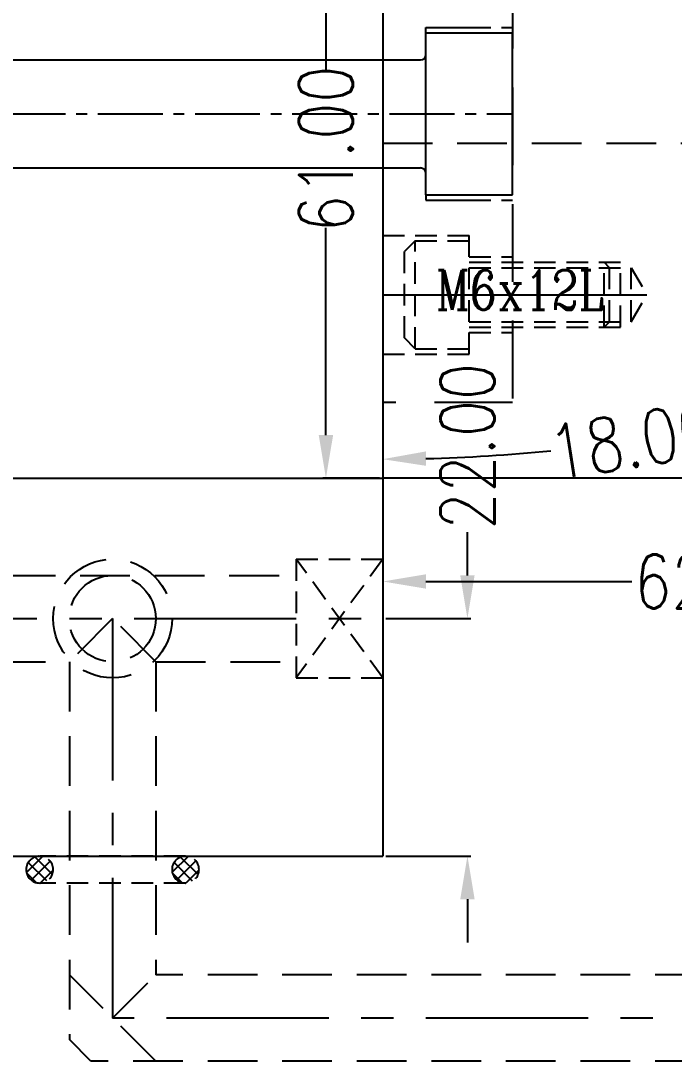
# Model space of a CAD drawing. Header units: millimetres. Extents: x 21466 to 22834, y -21631 to -20664.
# Drawn here: x 22186.6 to 22247, y -21422.2 to -21325.8 of the extents above; entities that cross this region are included whole.
import ezdxf

# ---------------------------------------------------------------- set-up
doc = ezdxf.new("R2010")
doc.units = ezdxf.units.MM
doc.header["$LTSCALE"] = 8
for name, pattern in [('CENTER', [2, 1.25, -0.25, 0.25, -0.25]), ('CENTER2', [1.125, 0.75, -0.125, 0.125, -0.125]), ('HIDDEN', [0.375, 0.25, -0.125])]:
    doc.linetypes.add(name, pattern=pattern)
doc.layers.get('DEFPOINTS').update_dxf_attribs({"color": 6})
for name, color, linetype in [('Cav-cor', 30, 'Continuous'), ('PIN', 5, 'Continuous'), ('SCREW', 52, 'HIDDEN'), ('SLIDE', 6, 'Continuous'), ('WT', 4, 'Continuous')]:
    doc.layers.add(name, color=color, linetype=linetype)
doc.layers.add('dim', color=3, linetype='Continuous', lineweight=15)
doc.styles.add('ROMANC', font='RomanC.ttf', dxfattribs={"width": 0.8, "height": 7})
doc.styles.get("Standard").update_dxf_attribs({"font": 'txt.shx', "width": 0.8, "bigfont": 'chineset.shx'})
doc.dimstyles.new('ISO-25', dxfattribs={"dimtxt": 5, "dimasz": 4, "dimexe": 0.3, "dimexo": 0.3, "dimtad": 0, "dimzin": 1, "dimdsep": 46, "dimtxsty": 'Standard', "dimcen": 0, "dimclrd": 3, "dimclre": 3, "dimclrt": 3, "dimazin": 0, "dimtfac": 1, "dimtofl": 0, "dimtmove": 0, "dimatfit": 0, "dimfxl": 0, "dimarcsym": 0})

# ---------------------------------------------------------------- blocks, each defined once
blk = doc.blocks.new('*D26129')
at = {"layer": 'DEFPOINTS', "color": 0}
for p in [(22214.79, -21307.153), (22220.048, -21307.153), (22220.048, -21368.153)]:
    blk.add_point(p, dxfattribs=at)
at = {"layer": 'dim', "color": 3, "lineweight": -2}
for p, q in [((22219.748, -21307.153), (22214.49, -21307.153)), ((22214.79, -21311.153), (22214.79, -21330.361)), ((22214.79, -21364.153), (22214.79, -21344.945)), ((22219.748, -21368.153), (22214.49, -21368.153))]:
    blk.add_line(p, q, dxfattribs=at)
at = {"layer": 'dim', "color": 3}
for points in [[(22215.457, -21311.153), (22214.124, -21311.153), (22214.79, -21307.153)], [(22214.124, -21364.153), (22215.457, -21364.153), (22214.79, -21368.153)]]:
    blk.add_solid(points, dxfattribs=at)
at = {"layer": 'dim', "color": 3, "insert": (22214.79, -21337.653), "char_height": 5, "attachment_point": 5, "rotation": 90}
blk.add_mtext('61.00', dxfattribs=at)
blk = doc.blocks.new('*D26132')
at = {"layer": 'DEFPOINTS', "color": 0}
for p in [(22220.048, -21368.153), (22282.048, -21368.153), (22282.048, -21377.717)]:
    blk.add_point(p, dxfattribs=at)
at = {"layer": 'dim', "color": 3, "lineweight": -2}
for p, q in [((22220.048, -21368.453), (22220.048, -21378.017)), ((22282.048, -21368.453), (22282.048, -21378.017)), ((22224.048, -21377.717), (22243.09, -21377.717)), ((22278.048, -21377.717), (22259.006, -21377.717))]:
    blk.add_line(p, q, dxfattribs=at)
at = {"layer": 'dim', "color": 3}
for points in [[(22224.048, -21377.05), (22224.048, -21378.384), (22220.048, -21377.717)], [(22278.048, -21378.384), (22278.048, -21377.05), (22282.048, -21377.717)]]:
    blk.add_solid(points, dxfattribs=at)
at = {"layer": 'dim', "color": 3, "insert": (22251.048, -21377.717), "char_height": 5, "attachment_point": 5}
blk.add_mtext('62.00', dxfattribs=at)
blk = doc.blocks.new('*D26138')
at = {"layer": 'DEFPOINTS', "color": 0}
for p in [(22220.048, -21297.153), (22250.548, -21306.198), (22257.517, -21361.763), (22270.678, -21368.153), (22220.048, -21403.153)]:
    blk.add_point(p, dxfattribs=at)
at = {"layer": 'dim', "color": 3, "lineweight": -2}
for start, end in [(282.20937, 286.51233), (271.48767, 275.79063)]:
    blk.add_arc((22220.048, -21212.329), 154.06, start, end, dxfattribs=at)
at = {"layer": 'dim', "color": 3}
for points in [[(22264.033, -21360.672), (22263.637, -21359.398), (22267.655, -21358.848)], [(22224.039, -21365.67), (22224.056, -21367.003), (22220.048, -21366.389)]]:
    blk.add_solid(points, dxfattribs=at)
at = {"layer": 'dim', "color": 3, "insert": (22244.148, -21364.492), "char_height": 5, "attachment_point": 5, "rotation": 9}
blk.add_mtext('18.00%%d', dxfattribs=at)
blk = doc.blocks.new('20160901.084433')
at = {"layer": 'PIN', "linetype": 'CENTER2'}
for p, q in [((-8, 7.5), (-8, 8)), ((-8, 8), (0, 8)), ((-65.367, 0), (0, 0)), ((-8, -7.5), (-8, -8)), ((-8, -8), (0, -8))]:
    blk.add_line(p, q, dxfattribs=at)
at = {"layer": 'PIN'}
for p, q in [((-8, -7.5), (-8, 7.5)), ((-8, 7.5), (0, 7.5)), ((0, -7.5), (0, 7.5)), ((-65.367, 5), (-8.5, 5)), ((-65.367, 5), (-65.367, -5)), ((-65.367, -5), (-8.5, -5)), ((-8, -7.5), (0, -7.5))]:
    blk.add_line(p, q, dxfattribs=at)
for centre, start, end in [((-8.5, 5.5), 270, 0), ((-8.5, -5.5), 0, 90)]:
    blk.add_arc(centre, 0.5, start, end, dxfattribs=at)
blk = doc.blocks.new('20150513.114825')
at = {"layer": 'WT', "color": 125, "linetype": 'HIDDEN'}
for p, q in [((-5.5, 8), (5.5, 8)), ((5.5, 8), (-5.5, 0)), ((-5.5, 8), (5.5, 0)), ((-5.5, 0), (-5.5, 8)), ((5.5, 0), (5.5, 8)), ((-5.5, 0), (5.5, 0))]:
    blk.add_line(p, q, dxfattribs=at)
blk = doc.blocks.new('20150513.134757')
at = {"layer": 'WT', "linetype": 'HIDDEN'}
h = blk.add_hatch(dxfattribs=at)
h.set_pattern_fill('ANSI37', color=125, scale=0.25, angle=180, style=0)
h.set_pattern_definition([(135, (36119.48756, -17509.4995), (0.561266008, 0.561266008), []), (45, (36119.48756, -17509.4995), (0.561266008, -0.561266008), [])])
h.paths.add_polyline_path([(-8, 1.25, -1), (-5.5, 1.25, -1)])
h.paths.add_polyline_path([(5.5, 1.25, -1), (8, 1.25, -1)])
at = {"layer": 'WT', "color": 125, "linetype": 'HIDDEN'}
for p, q in [((-6.75, 2.5), (6.75, 2.5)), ((-6.75, 0), (6.75, 0))]:
    blk.add_line(p, q, dxfattribs=at)
for centre in [(-6.75, 1.25), (6.75, 1.25)]:
    blk.add_circle(centre, 1.25, dxfattribs=at)
blk = doc.blocks.new('*D27057')
at = {"layer": 'DEFPOINTS', "color": 0}
for p in [(22220.048, -21381.153), (22227.886, -21381.153), (22220.048, -21403.153)]:
    blk.add_point(p, dxfattribs=at)
at = {"layer": 'dim', "color": 3, "lineweight": -2}
for p, q in [((22227.886, -21377.153), (22227.886, -21373.153)), ((22220.348, -21381.153), (22228.186, -21381.153)), ((22220.348, -21403.153), (22228.186, -21403.153)), ((22227.886, -21407.153), (22227.886, -21411.153))]:
    blk.add_line(p, q, dxfattribs=at)
at = {"layer": 'dim', "color": 3}
for points in [[(22227.219, -21377.153), (22228.552, -21377.153), (22227.886, -21381.153)], [(22228.552, -21407.153), (22227.219, -21407.153), (22227.886, -21403.153)]]:
    blk.add_solid(points, dxfattribs=at)
at = {"layer": 'dim', "color": 3, "insert": (22227.886, -21365.195), "char_height": 5, "attachment_point": 5, "rotation": 90}
blk.add_mtext('22.00', dxfattribs=at)

msp = doc.modelspace()

# ---------------------------------------------------------------- linework, layer by layer
at = {"color": 7, "linetype": 'HIDDEN'}
for p, q in [((22220.048, -21345.653), (22228.048, -21345.653)), ((22228.048, -21356.653), (22228.048, -21345.653)), ((22228.048, -21347.653), (22232.048, -21347.653)), ((22228.048, -21354.653), (22232.048, -21354.653)), ((22220.048, -21356.653), (22228.048, -21356.653))]:
    msp.add_line(p, q, dxfattribs=at)
at = {"layer": 'Cav-cor', "color": 241}
for p, q in [((22220.048, -21297.153), (22220.048, -21403.153)), ((22100.048, -21368.153), (22220.048, -21368.153)), ((22100.048, -21403.153), (22220.048, -21403.153))]:
    msp.add_line(p, q, dxfattribs=at)
at = {"layer": 'SCREW'}
for p, q in [((22223.048, -21346.153), (22222.048, -21347.153)), ((22223.048, -21346.153), (22228.048, -21346.153)), ((22223.048, -21356.153), (22223.048, -21346.153)), ((22222.048, -21355.153), (22222.048, -21347.153)), ((22228.048, -21348.153), (22242.048, -21348.153)), ((22240.548, -21354.153), (22240.548, -21348.153)), ((22241.048, -21348.653), (22240.548, -21348.153)), ((22242.048, -21354.153), (22242.048, -21348.153)), ((22228.048, -21348.653), (22243.048, -21348.653)), ((22241.048, -21353.653), (22241.048, -21348.653)), ((22243.048, -21348.653), (22244.491, -21351.153)), ((22243.048, -21353.653), (22243.048, -21348.653)), ((22243.048, -21353.653), (22244.491, -21351.153)), ((22228.048, -21353.653), (22243.048, -21353.653)), ((22241.048, -21353.653), (22240.548, -21354.153)), ((22228.048, -21354.153), (22242.048, -21354.153)), ((22223.048, -21356.153), (22228.048, -21356.153))]:
    msp.add_line(p, q, dxfattribs=at)
at = {"layer": 'SCREW', "linetype": 'CENTER2', "ltscale": 10}
msp.add_line((22220.048, -21351.153), (22244.491, -21351.153), dxfattribs=at)
at = {"layer": 'SCREW', "linetype": 'Continuous'}
msp.add_line((22223.048, -21356.153), (22222.048, -21355.153), dxfattribs=at)
at = {"layer": 'SLIDE', "linetype": 'HIDDEN', "ltscale": 3.6}
for p, q in [((22232.048, -21321.153), (22232.048, -21361.153)), ((22232.048, -21361.153), (22220.048, -21361.153))]:
    msp.add_line(p, q, dxfattribs=at)
at = {"layer": 'SLIDE', "linetype": 'HIDDEN', "ltscale": 2.3}
msp.add_line((22335.048, -21337.153), (22220.048, -21337.153), dxfattribs=at)
at = {"layer": 'SLIDE'}
msp.add_line((22282.048, -21368.153), (22220.048, -21368.153), dxfattribs=at)
at = {"layer": 'WT', "color": 125, "linetype": 'HIDDEN', "ltscale": 2.3}
for p, q in [((22123.048, -21377.153), (22212.048, -21377.153)), ((22195.048, -21381.153), (22191.048, -21385.153)), ((22199.048, -21385.153), (22195.048, -21381.153)), ((22129.048, -21385.153), (22191.048, -21385.153)), ((22191.048, -21385.153), (22191.048, -21420.153)), ((22199.048, -21385.153), (22199.048, -21414.153)), ((22199.048, -21385.153), (22212.048, -21385.153)), ((22199.048, -21422.153), (22191.048, -21414.153)), ((22195.048, -21418.153), (22199.048, -21414.153)), ((22305.048, -21414.153), (22199.048, -21414.153)), ((22193.048, -21422.153), (22191.048, -21420.153)), ((22305.048, -21422.153), (22193.048, -21422.153))]:
    msp.add_line(p, q, dxfattribs=at)
at = {"layer": 'WT', "color": 125, "linetype": 'CENTER', "ltscale": 1.5}
for p, q in [((22125.048, -21381.153), (22220.048, -21381.153)), ((22195.048, -21381.153), (22195.048, -21418.153)), ((22335.048, -21418.153), (22195.048, -21418.153))]:
    msp.add_line(p, q, dxfattribs=at)
at = {"layer": 'WT', "color": 125, "linetype": 'HIDDEN', "ltscale": 2.3}
for radius in [5.5, 4]:
    msp.add_circle((22195.048, -21381.153), radius, dxfattribs=at)

# ---------------------------------------------------------------- block references
at = {"layer": 'PIN'}
msp.add_blockref('20160901.084433', (22232.048, -21334.41), dxfattribs=at)
at = {"layer": 'WT', "color": 125, "linetype": 'HIDDEN', "ltscale": 2.3, "rotation": -90}
msp.add_blockref('20150513.114825', (22212.048, -21381.153), dxfattribs=at)
at = {"layer": 'WT', "color": 125, "linetype": 'HIDDEN', "ltscale": 2.3, "xscale": -1}
msp.add_blockref('20150513.134757', (22195.048, -21405.653), dxfattribs=at)

# ---------------------------------------------------------------- texts
at = {"layer": 'dim', "style": 'ROMANC', "width": 0.8}
msp.add_text('M6x12L', height=3.6685, dxfattribs=at).set_placement((22224.968, -21352.552))

# ---------------------------------------------------------------- dimensions: what is measured, and where the dimension line sits
at = {"layer": 'dim'}
dim = msp.add_angular_dim_2l(base=(22257.517, -21361.763), line1=((22250.548, -21306.198), (22270.678, -21368.153)), line2=((22220.048, -21297.153), (22220.048, -21403.153)), dimstyle='ISO-25', dxfattribs=at)
dim.commit()
dim.dimension.update_dxf_attribs({"geometry": '*D26138', "text_midpoint": (22244.148, -21364.492)})
for base, p1, p2, picture, middle in [((22214.79, -21307.153), (22220.048, -21368.153), (22220.048, -21307.153), '*D26129', (22214.79, -21337.653)), ((22227.886, -21381.153), (22220.048, -21403.153), (22220.048, -21381.153), '*D27057', (22227.886, -21365.195))]:
    dim = msp.add_linear_dim(base=base, p1=p1, p2=p2, angle=90, dimstyle='ISO-25', dxfattribs=at)
    dim.commit()
    dim.dimension.update_dxf_attribs({"geometry": picture, "text_midpoint": middle})
dim = msp.add_linear_dim(base=(22282.048, -21377.717), p1=(22220.048, -21368.153), p2=(22282.048, -21368.153), dimstyle='ISO-25', dxfattribs=at)
dim.commit()
dim.dimension.update_dxf_attribs({"geometry": '*D26132', "text_midpoint": (22251.048, -21377.717)})

doc.saveas('drawing.dxf')
